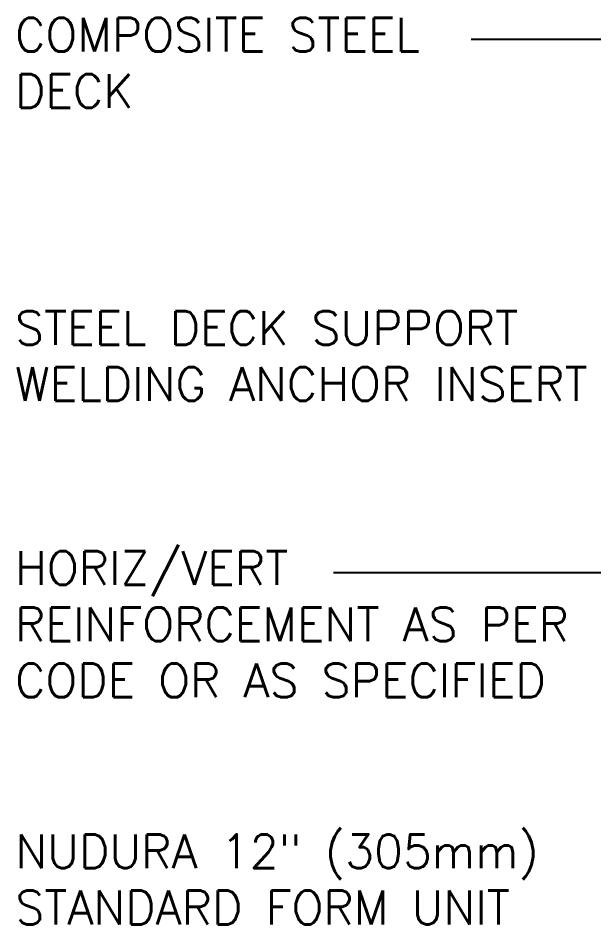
# Model space of a CAD drawing. Header units: inches. Extents: x 251.9 to 306.6, y 242.4 to 317.6.
# Drawn here: x 251.87 to 264.65, y 278.27 to 298.21 of the extents above; entities that cross this region are included whole.
import ezdxf

# ---------------------------------------------------------------- set-up
doc = ezdxf.new("R2010")
doc.units = ezdxf.units.IN
doc.header["$LTSCALE"] = 0.5
doc.header["$MEASUREMENT"] = 0
doc.layers.add('TEXT', color=4, linetype='Continuous')
doc.styles.add('DIM', font='romans.shx', dxfattribs={"width": 0.7})
doc.styles.add('ROMANS', font='romans.shx', dxfattribs={"height": 1.125})
doc.dimstyles.new('ext_12', dxfattribs={"dimscale": 12, "dimtxt": 0.09375, "dimasz": 0.09375, "dimexe": 0.09375, "dimexo": 0.0625, "dimgap": 0.0625, "dimtad": 1, "dimdec": 1, "dimzin": 3, "dimdsep": 46, "dimlunit": 4, "dimtxsty": 'DIM', "dimcen": 0.09, "dimdle": 0.09375, "dimclrt": 4, "dimadec": 0, "dimazin": 0, "dimtfac": 1, "dimtdec": 1, "dimtmove": 2, "dimatfit": 3, "dimfxl": 1, "dimfrac": 2, "dimtolj": 1, "dimtzin": 0, "dimarcsym": 0})

msp = doc.modelspace()

# ---------------------------------------------------------------- texts
at = {"layer": 'TEXT', "char_height": 0.75, "attachment_point": 1, "style": 'ROMANS'}
for s, insert, width in [('COMPOSITE STEEL DECK', (251.803, 298.208), 10.99211), ('STEEL DECK SUPPORT WELDING ANCHOR INSERT', (251.803, 291.688), 14.65126), ('HORIZ/VERT REINFORCEMENT AS PER CODE OR AS SPECIFIED', (251.803, 286.346), 14.65126), ('NUDURA 12" (305mm) STANDARD FORM UNIT', (251.81, 280.045), 13.12656)]:
    msp.add_mtext(s, dxfattribs=dict(at, insert=insert, width=width))

# ---------------------------------------------------------------- leaders
at = {"layer": 'TEXT'}
for points in [[(282.889, 291.476), (266.595, 297.728), (261.94, 297.728)], [(278.35, 282.141), (266.674, 285.866), (258.883, 285.866)]]:
    msp.add_leader(points, dimstyle='ext_12', override={"dimgap": 0.0625, "dimtad": 0}, dxfattribs=at)

doc.saveas('drawing.dxf')
